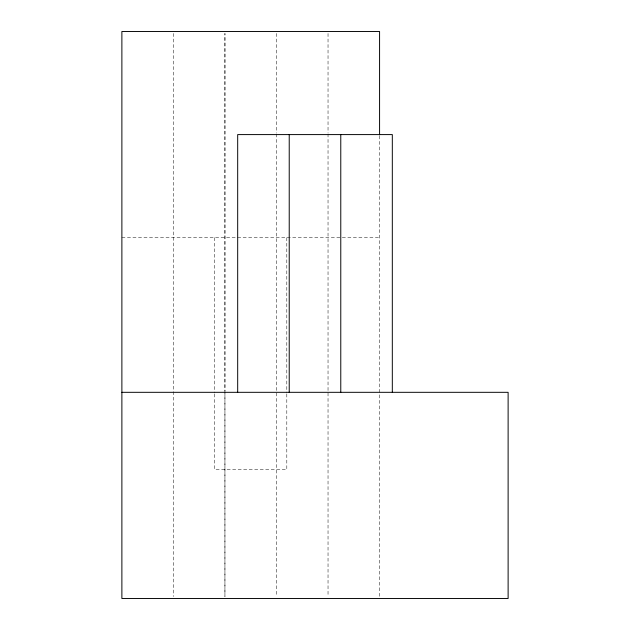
<?xml version="1.0" encoding="UTF-8"?>
<svg xmlns="http://www.w3.org/2000/svg" width="630" height="630" viewBox="0 0 630 630"><rect width="100%" height="100%" fill="white"/><g stroke="black" fill="none" stroke-linecap="round" stroke-linejoin="round"><path stroke-width="0.47" stroke-dasharray="3.15 2.36" d="M224.941 392.136L224.941 596.531L224.941 33.469L224.941 391.159M121.881 237.683L379.575 237.683M379.575 135.844L379.575 597.516M328.033 33.469L328.033 132.891M328.033 133.875L328.033 596.531M286.808 237.683L286.808 392.97M286.808 393.955L286.808 469.633L214.649 469.633L214.649 393.955M276.483 33.469L276.483 132.891M276.483 133.875L276.483 596.531M214.649 237.683L214.649 392.97M173.392 33.469L173.392 596.531"/><path stroke-width="0.94" d="M121.881 392.317L508.119 392.317L508.119 598.5L121.881 598.5L121.881 31.5L379.575 31.5L379.575 134.859M392.317 392.317L392.317 134.592L237.683 134.592L237.683 392.317M340.775 134.592L340.775 392.317M289.225 134.592L289.225 392.317"/></g></svg>
